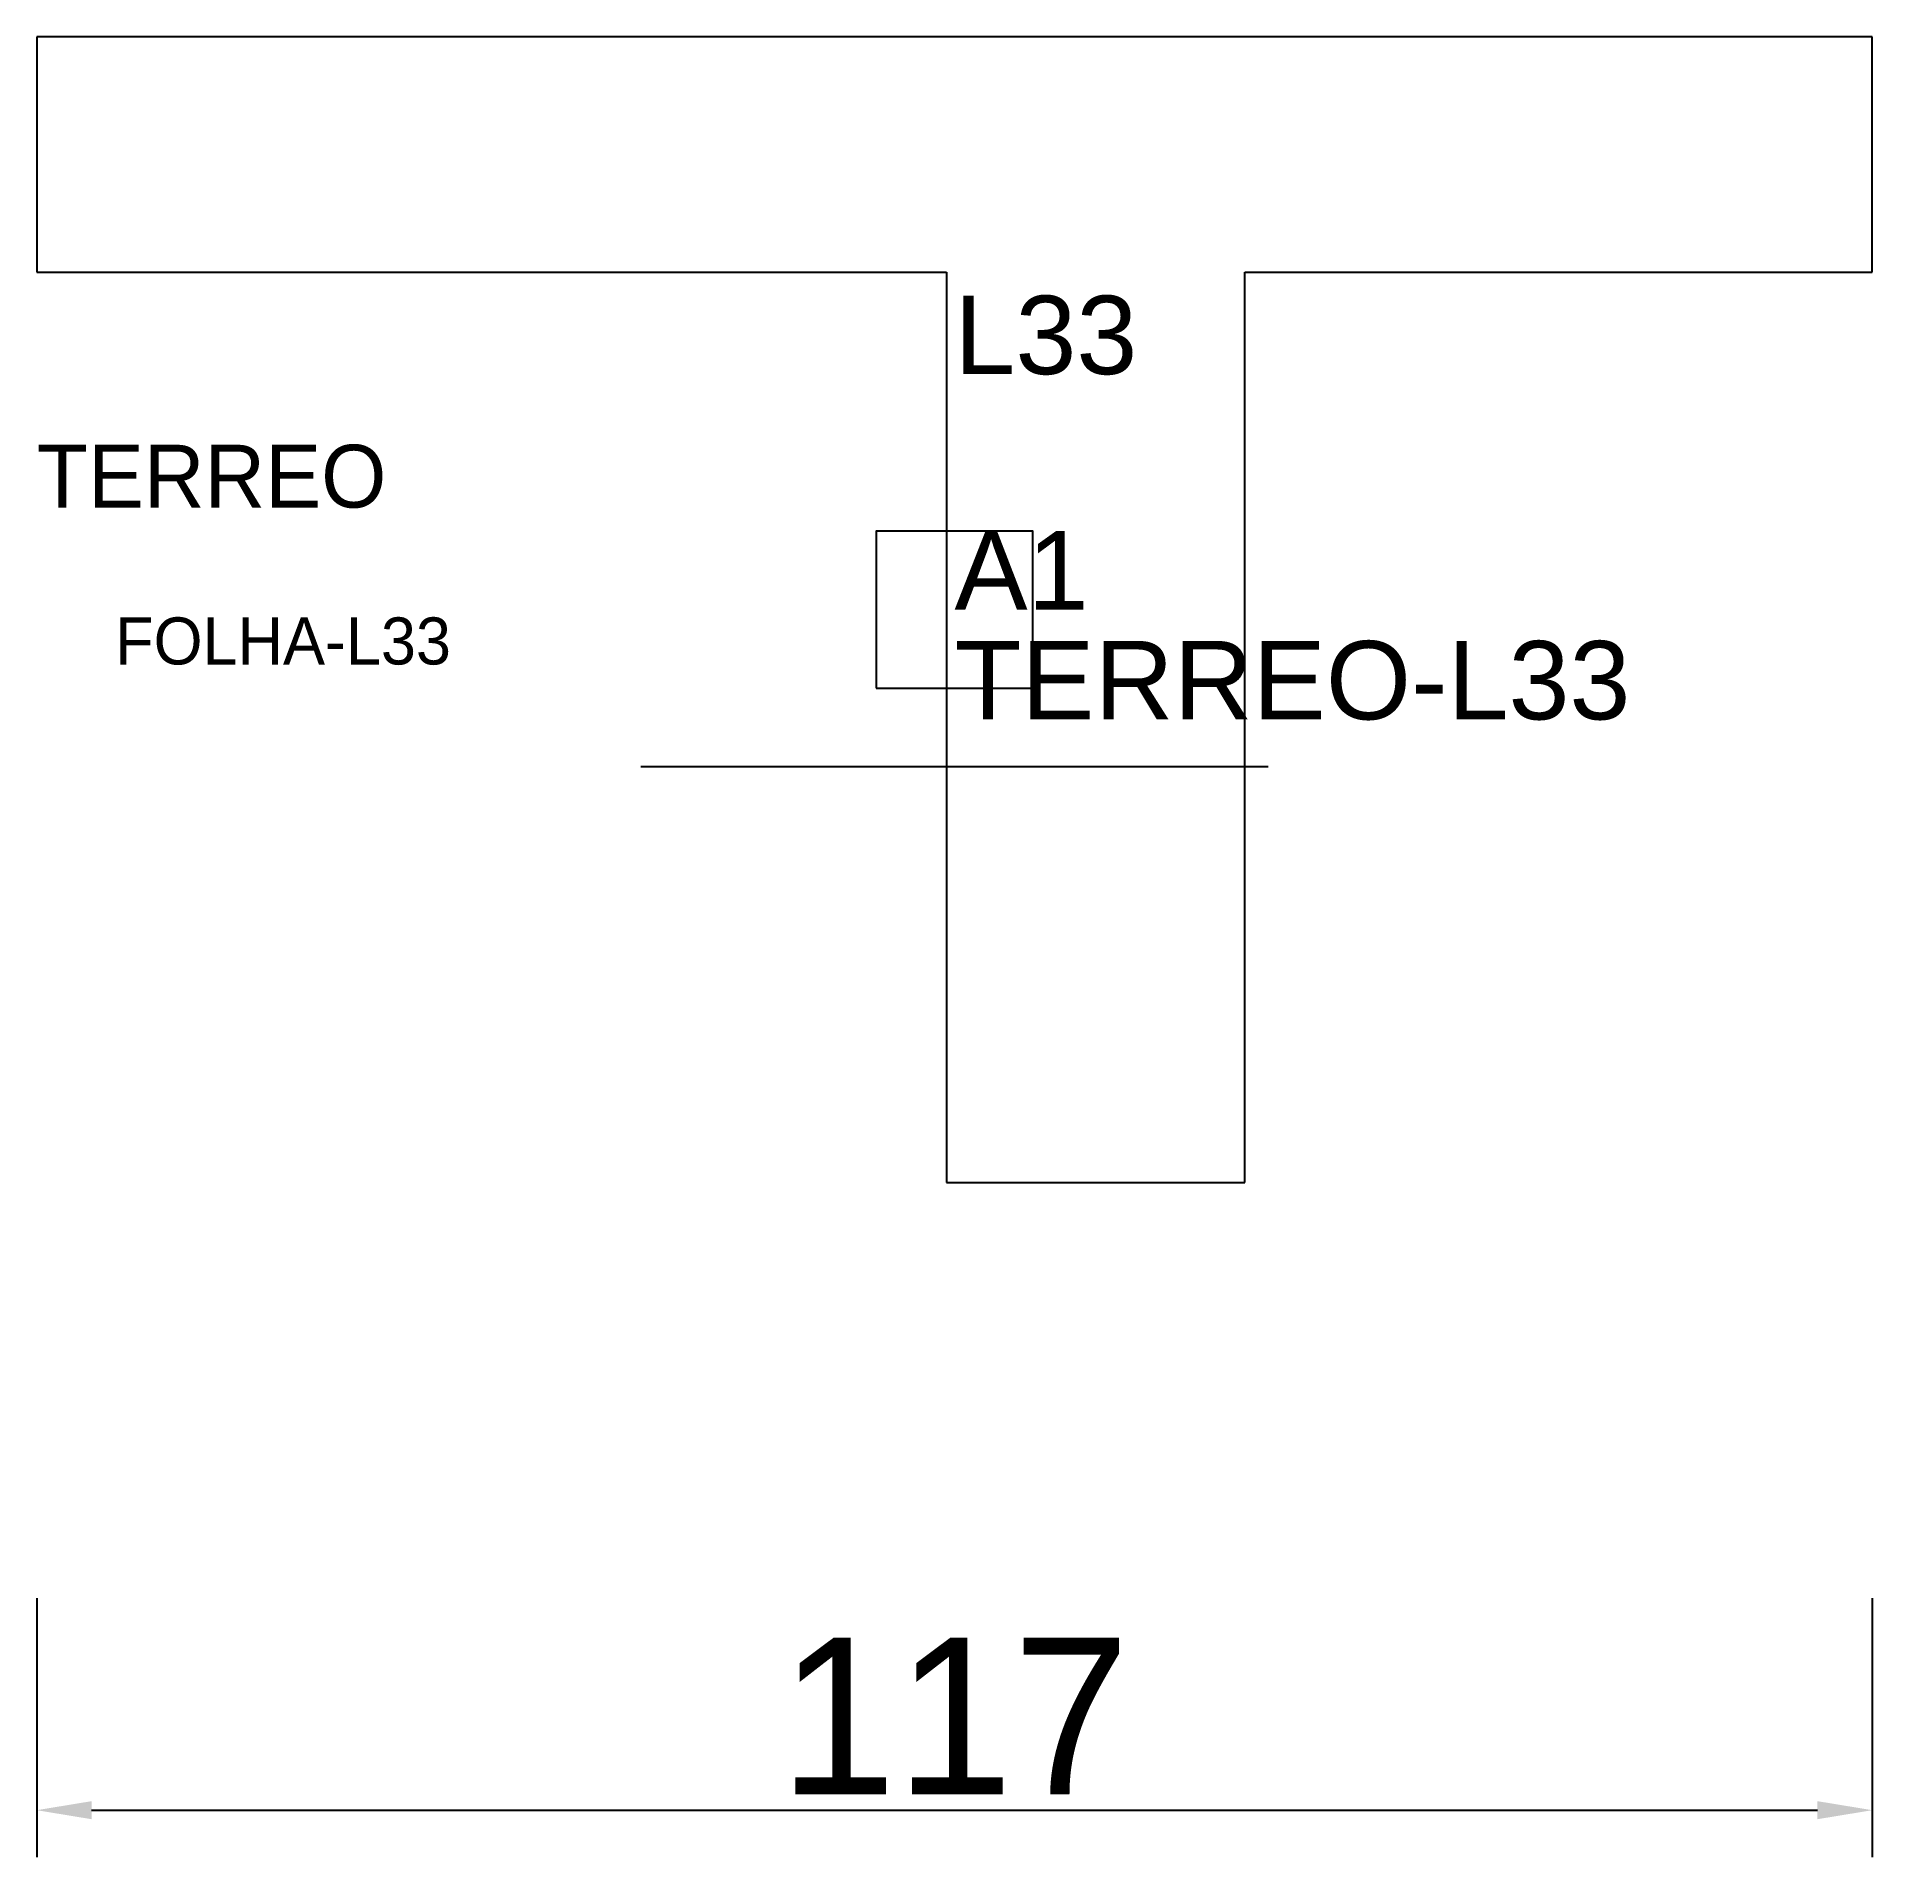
# Model space of a CAD drawing. Header units: metres. Extents: x 222 to 339, y 86 to 202.
import ezdxf

# ---------------------------------------------------------------- set-up
doc = ezdxf.new("R2010")
doc.units = ezdxf.units.M
for name, color, linetype in [('3', 3, 'CONTINUOUS'), ('AUX00', 7, 'CONTINUOUS'), ('COTA', 241, 'CONTINUOUS'), ('FOLHA', 255, 'CONTINUOUS'), ('Hachura', 251, 'CONTINUOUS'), ('NOMENCLATURA', 7, 'CONTINUOUS'), ('Nível', 160, 'CONTINUOUS'), ('Painéis', 200, 'CONTINUOUS'), ('Pilares', 5, 'CONTINUOUS'), ('SARR_2.2x7', 40, 'CONTINUOUS')]:
    doc.layers.add(name, color=color, linetype=linetype)
doc.styles.add('ARIAL', font='Arial.ttf')
doc.styles.add('STR_STANDARD', font='arial.ttf')
doc.dimstyles.new('EZ DXF', dxfattribs={"dimtxt": 10, "dimasz": 3.5, "dimexe": 3, "dimexo": 1.5, "dimgap": 1, "dimtad": 1, "dimdec": 1, "dimdsep": 46, "dimcen": 2.5, "dimazin": 3, "dimtfac": 1, "dimtmove": 0, "dimatfit": 3})

msp = doc.modelspace()

# ---------------------------------------------------------------- hatches: boundary and pattern name
at = {"layer": 'Hachura'}
h = msp.add_hatch(dxfattribs=at)
h.set_pattern_fill('ANSI31', scale=50)
h.paths.add_polyline_path([(222.2, 186.5), (280.2, 186.5), (280.2, 128.5), (299.2, 128.5), (299.2, 186.5), (339.2, 186.5), (339.2, 201.5), (222.2, 201.5)])
h = msp.add_hatch(dxfattribs=at)
h.set_pattern_fill('ANSI31', scale=50)
h.paths.add_polyline_path([(222.2, 186.5), (280.2, 186.5), (280.2, 128.5), (299.2, 128.5), (299.2, 186.5), (339.2, 186.5), (339.2, 201.5), (222.2, 201.5)])

# ---------------------------------------------------------------- linework, layer by layer
at = {"layer": 'Painéis', "color": 200}
for p, q in [((339.2, 201.5), (222.2, 201.5)), ((222.2, 201.5), (222.2, 186.5)), ((339.2, 201.5), (222.2, 201.5)), ((222.2, 201.5), (222.2, 186.5)), ((339.2, 186.5), (339.2, 201.5)), ((339.2, 186.5), (339.2, 201.5)), ((222.2, 186.5), (280.2, 186.5)), ((222.2, 186.5), (280.2, 186.5)), ((280.2, 186.5), (280.2, 128.5)), ((280.2, 186.5), (280.2, 128.5)), ((299.2, 128.5), (299.2, 186.5)), ((299.2, 186.5), (339.2, 186.5)), ((299.2, 128.5), (299.2, 186.5)), ((299.2, 186.5), (339.2, 186.5)), ((280.2, 128.5), (299.2, 128.5)), ((280.2, 128.5), (299.2, 128.5))]:
    msp.add_line(p, q, dxfattribs=at)
at = {"layer": 'Pilares'}
msp.add_lwpolyline([(275.7, 160), (285.7, 160), (285.7, 170), (275.7, 170)], close=True, dxfattribs=at)
msp.add_lwpolyline([(275.7, 160), (285.7, 160), (285.7, 170), (275.7, 170)], close=True, dxfattribs=at)
at = {"layer": 'SARR_2.2x7'}
msp.add_line((260.7, 155), (300.7, 155), dxfattribs=at)
msp.add_line((260.7, 155), (300.7, 155), dxfattribs=at)

# ---------------------------------------------------------------- texts
at = {"layer": '3', "style": 'STR_STANDARD'}
msp.add_text('A1', height=5, dxfattribs=at).set_placement((280.7, 165))
msp.add_text('A1', height=5, dxfattribs=at).set_placement((280.7, 165))
at = {"layer": 'AUX00', "style": 'STR_STANDARD'}
msp.add_text('TERREO-L33', height=5, dxfattribs=at).set_placement((280.7, 158))
msp.add_text('TERREO-L33', height=5, dxfattribs=at).set_placement((280.7, 158))
at = {"layer": 'FOLHA'}
msp.add_text('FOLHA-L33', height=3, dxfattribs=at).set_placement((227.2, 161.5))
msp.add_text('FOLHA-L33', height=3, dxfattribs=at).set_placement((227.2, 161.5))
at = {"layer": 'NOMENCLATURA', "insert": (280.7, 185), "char_height": 5, "attachment_point": 1, "style": 'ARIAL'}
msp.add_mtext('L33', dxfattribs=at)
msp.add_mtext('L33', dxfattribs=at)
at = {"layer": 'Nível'}
msp.add_text('TERREO', height=4, dxfattribs=at).set_placement((222.2, 171.5))
msp.add_text('TERREO', height=4, dxfattribs=at).set_placement((222.2, 171.5))

# ---------------------------------------------------------------- dimensions: what is measured, and where the dimension line sits
at = {"layer": 'COTA'}
msp.add_linear_dim(base=(222.2, 88.5), p1=(222.2, 103.5), p2=(339.2, 103.5), dimstyle='EZ DXF', dxfattribs=at).render()
msp.add_linear_dim(base=(222.2, 88.5), p1=(222.2, 103.5), p2=(339.2, 103.5), dimstyle='EZ DXF', dxfattribs=at).render()

doc.saveas('drawing.dxf')
